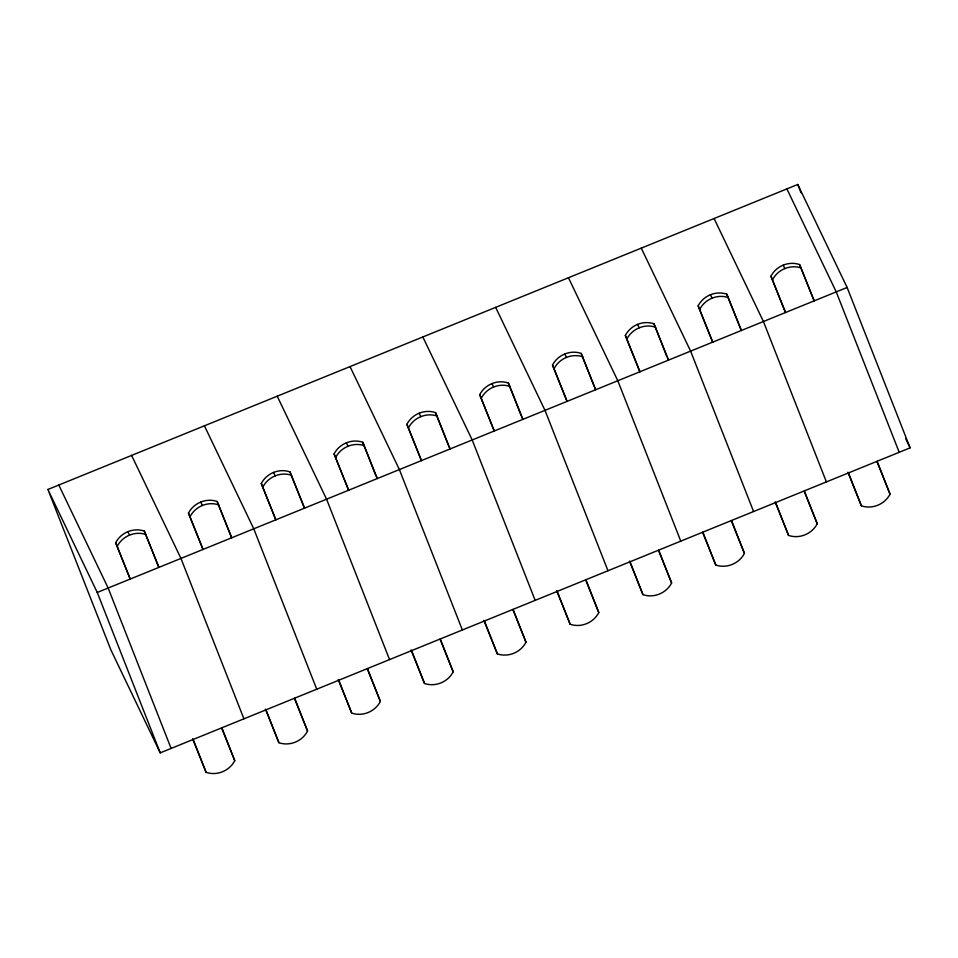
<?xml version="1.0" encoding="UTF-8"?>
<svg xmlns="http://www.w3.org/2000/svg" width="958" height="958" viewBox="0 0 958 958"><rect width="100%" height="100%" fill="white"/><g stroke="black" fill="none" stroke-linecap="round" stroke-linejoin="round"><path stroke-width="1.44" d="M47.9 489.466L797.775 184.475L847.123 287.472L910.1 447.865L160.226 752.868L110.877 649.871L47.9 489.466L97.249 592.463L160.226 752.868M97.249 592.463L847.123 287.472M786.889 188.894L836.238 291.903L899.203 452.296M905.609 438.501L910.1 447.865M799.607 264.576L814.156 300.872L799.607 264.576A22.441 20.477 -25.6 0 0 770.95 276.227L785.5 312.536L770.95 276.227M783.213 265.138L784.865 268.575M847.902 472.234L861.374 505.8A22.441 20.477 -25.6 0 0 890.042 494.148L877.109 461.948M714.081 218.508L763.43 321.517L826.395 481.91M726.799 294.19L741.348 330.486L726.799 294.19A22.441 20.477 -25.6 0 0 698.143 305.841L712.692 342.15L698.143 305.841M710.405 294.753L712.045 298.189M775.094 501.848L788.566 535.414A22.441 20.477 -25.6 0 0 817.234 523.751L804.289 491.562M641.261 248.122L690.61 351.119L753.587 511.524M625.335 335.456L639.884 371.764L625.335 335.456A22.441 20.477 -25.6 0 1 653.991 323.804L668.54 360.1L667.451 357.813M637.597 324.367L639.237 327.804M702.825 532.84L715.758 565.028A22.441 20.477 -25.6 0 0 744.426 553.365L731.481 521.176M568.453 277.736L617.802 380.733L680.779 541.138M552.515 365.07L567.064 401.378L552.515 365.07A22.441 20.477 -25.6 0 1 581.183 353.418L595.732 389.714L594.643 387.427M564.789 353.981L566.429 357.418M629.478 561.077L642.95 594.643A22.441 20.477 -25.6 0 0 671.606 582.979L658.673 550.79M495.645 307.35L544.994 410.347L607.971 570.752M479.707 394.684L494.256 430.992L479.707 394.684A22.441 20.477 -25.6 0 1 508.375 383.032L522.924 419.329L521.823 417.041M491.981 383.595L493.621 387.032M556.658 590.691L570.142 624.257A22.441 20.477 -25.6 0 0 598.798 612.593L585.865 580.404M422.837 336.965L472.186 439.962L535.163 600.367M406.899 424.298L421.448 460.606L406.899 424.298A22.441 20.477 -25.6 0 1 435.567 412.647L450.116 448.943L449.015 446.656M419.173 413.209L420.813 416.646M483.85 620.305L497.334 653.871A22.441 20.477 -25.6 0 0 525.99 642.207L513.057 610.018M350.029 366.579L399.378 469.576L462.355 629.981M334.091 453.912L348.64 490.221L334.091 453.912A22.441 20.477 -25.6 0 1 362.759 442.261L377.308 478.557L376.207 476.27M346.365 442.824L348.005 446.26M411.042 649.919L424.514 683.485A22.441 20.477 -25.6 0 0 453.182 671.821L440.249 639.633M277.221 396.193L326.57 499.19L389.547 659.595M289.951 471.875L304.5 508.171L289.951 471.875A22.441 20.477 -25.6 0 0 261.283 483.527L275.832 519.835L261.283 483.527M273.545 472.438L275.197 475.875M338.234 679.533L351.706 713.099A22.441 20.477 -25.6 0 0 380.374 701.436L367.441 669.247M204.413 425.807L253.762 528.804L316.739 689.209M217.143 501.477L231.692 537.785L217.143 501.477A22.441 20.477 -25.6 0 0 188.475 513.141L203.024 549.449L188.475 513.141M200.737 502.052L202.389 505.489M265.426 709.148L278.898 742.713A22.441 20.477 -25.6 0 0 307.566 731.05L294.633 698.861M131.605 455.421L180.954 558.418L243.919 718.823M144.335 531.091L158.872 567.399L144.335 531.091A22.441 20.477 -25.6 0 0 115.667 542.755L130.216 579.063L115.667 542.755M127.929 531.666L129.581 535.103M192.618 738.762L206.09 772.328A22.441 20.477 -25.6 0 0 234.758 760.664L221.825 728.475M58.797 485.035L108.146 588.032L171.111 748.438M797.775 184.475L801.032 192.762M877.133 461.277L890.042 494.148M848.465 472.929L861.374 505.8M804.325 490.891L817.234 523.751M775.657 502.543L788.566 535.414M731.517 520.505L744.426 553.365M653.991 323.804L666.9 356.663M702.849 532.157L715.758 565.028M658.709 550.12L671.606 582.979M581.183 353.418L594.092 386.278M630.041 561.771L642.95 594.643M585.901 579.734L598.798 612.593M508.375 383.032L521.284 415.892M557.233 591.385L570.142 624.257M513.093 609.348L525.99 642.207M435.567 412.647L448.476 445.506M484.425 621L497.334 653.871M440.285 638.962L453.182 671.821M362.759 442.261L375.656 475.12M411.617 650.614L424.514 683.485M367.465 668.576L380.374 701.436M338.809 680.228L351.706 713.099M294.657 698.178L307.566 731.05M266.001 709.842L278.898 742.713M221.849 727.793L234.758 760.664M193.181 739.456L206.09 772.328M772.591 279.664A22.441 20.477 -25.6 0 1 801.259 268M699.783 309.278A22.441 20.477 -25.6 0 1 728.451 297.615M626.975 338.892A22.441 20.477 -25.6 0 1 655.643 327.229M554.167 368.507A22.441 20.477 -25.6 0 1 582.835 356.843M481.359 398.121A22.441 20.477 -25.6 0 1 510.015 386.457M408.551 427.735A22.441 20.477 -25.6 0 1 437.207 416.071M335.731 457.349A22.441 20.477 -25.6 0 1 364.399 445.686M262.923 486.963A22.441 20.477 -25.6 0 1 291.591 475.3M117.307 546.192A22.441 20.477 -25.6 0 1 145.975 534.528M190.115 516.578A22.441 20.477 -25.6 0 1 218.783 504.914"/></g></svg>
